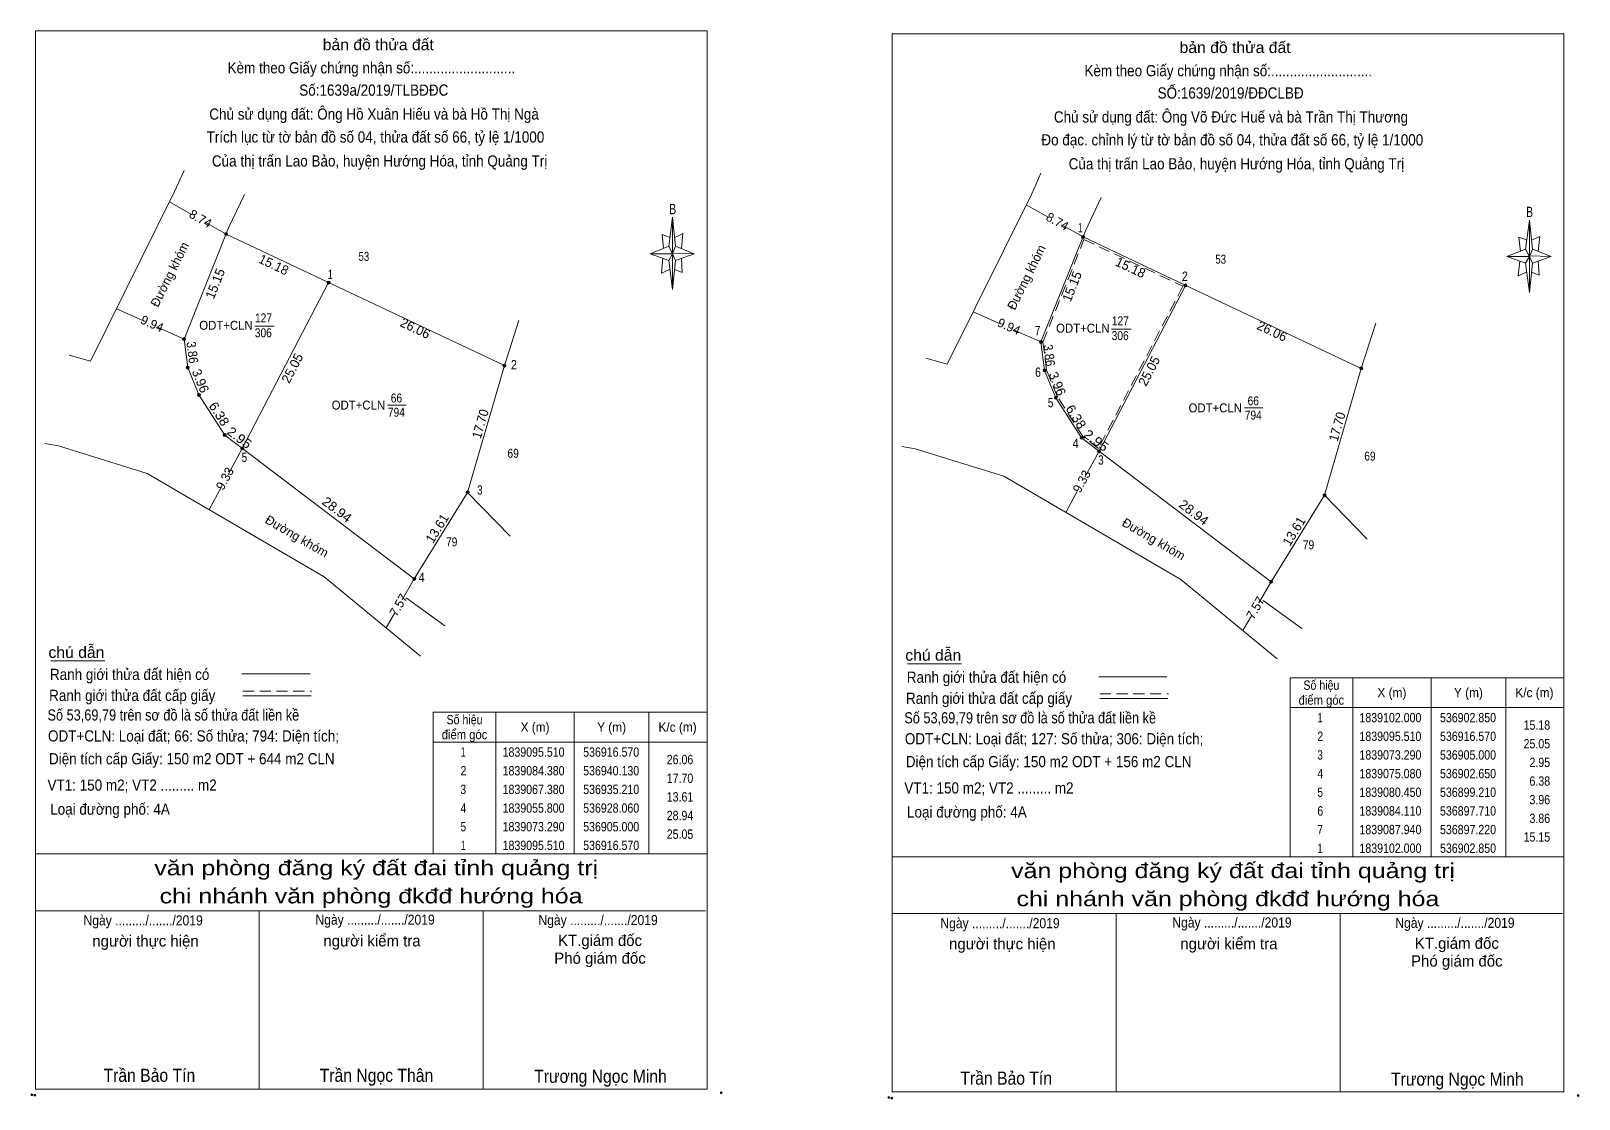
# Model space of a CAD drawing. Header units: metres. Extents: x 536641 to 537090, y 1839007 to 1839318.
# Drawn here: x 536641.2 to 536848.6, y 1839153.6 to 1839296.7 of the extents above; entities that cross this region are included whole.
import ezdxf
from ezdxf.enums import TextEntityAlignment as Align

# ---------------------------------------------------------------- set-up
doc = ezdxf.new("R2010")
doc.units = ezdxf.units.M
doc.header["$LTSCALE"] = 0.5
doc.header["$PDMODE"] = 32
doc.header["$PDSIZE"] = 0.25
doc.linetypes.add('MEDIUM_DASHED', pattern=[4.5, 3, -1.5])
for name, color, linetype, lineweight in [('15', 7, 'Continuous', 13), ('17', 7, 'Continuous', 13), ('3', 7, 'Continuous', 13), ('5', 7, 'Continuous', 13), ('6', 7, 'Continuous', 13), ('63', 7, 'Continuous', 13)]:
    doc.layers.add(name, color=color, linetype=linetype, lineweight=lineweight)

msp = doc.modelspace()

# ---------------------------------------------------------------- hatches: boundary and pattern name
at = {"layer": '15'}
for points in [[(536667.55, 1839269.51, 1), (536667.15, 1839269.51, 1)], [(536782.36, 1839269.13, 1), (536781.96, 1839269.13, 1)], [(536681.27, 1839263.02, 1), (536680.87, 1839263.02, 1)], [(536796.08, 1839262.64, 1), (536795.68, 1839262.64, 1)], [(536661.92, 1839255.45, 1), (536661.52, 1839255.45, 1)], [(536776.73, 1839255.07, 1), (536776.33, 1839255.07, 1)], [(536662.41, 1839251.62, 1), (536662.01, 1839251.62, 1)], [(536704.83, 1839251.89, 1), (536704.43, 1839251.89, 1)], [(536777.22, 1839251.24, 1), (536776.82, 1839251.24, 1)], [(536819.64, 1839251.51, 1), (536819.24, 1839251.51, 1)], [(536663.91, 1839247.96, 1), (536663.51, 1839247.96, 1)], [(536778.72, 1839247.58, 1), (536778.32, 1839247.58, 1)], [(536667.35, 1839242.59, 1), (536666.95, 1839242.59, 1)], [(536782.16, 1839242.21, 1), (536781.76, 1839242.21, 1)], [(536669.7, 1839240.8, 1), (536669.3, 1839240.8, 1)], [(536784.51, 1839240.42, 1), (536784.11, 1839240.42, 1)], [(536699.91, 1839234.89, 1), (536699.51, 1839234.89, 1)], [(536814.72, 1839234.51, 1), (536814.32, 1839234.51, 1)], [(536692.76, 1839223.31, 1), (536692.36, 1839223.31, 1)], [(536807.57, 1839222.93, 1), (536807.17, 1839222.93, 1)]]:
    msp.add_hatch(color=256, dxfattribs=at).paths.add_polyline_path(points)

# ---------------------------------------------------------------- linework, layer by layer
for p, q in [((536660.44, 1839275.21), (536661.72, 1839278.04)), ((536775.25, 1839274.83), (536776.53, 1839277.66)), ((536662.78, 1839272.11), (536659.75, 1839273.83)), ((536669.79, 1839274.82), (536667.68, 1839270.34)), ((536784.6, 1839274.44), (536782.49, 1839269.96)), ((536777.59, 1839271.73), (536774.56, 1839273.45)), ((536667.35, 1839269.51), (536664.52, 1839271.12)), ((536704.63, 1839251.89), (536667.35, 1839269.51)), ((536782.16, 1839269.13), (536779.33, 1839270.74)), ((536819.44, 1839251.51), (536782.16, 1839269.13)), ((536681.07, 1839263.02), (536669.5, 1839240.8)), ((536795.88, 1839262.64), (536784.31, 1839240.42)), ((536656.17, 1839257.92), (536652.64, 1839259.49)), ((536770.98, 1839257.54), (536767.45, 1839259.11)), ((536661.72, 1839255.45), (536658.14, 1839257.04)), ((536671.18, 1839257.17), (536673.79, 1839257.17)), ((536706.58, 1839257.95), (536704.63, 1839251.89)), ((536821.39, 1839257.57), (536819.44, 1839251.51)), ((536776.53, 1839255.07), (536772.95, 1839256.66)), ((536785.99, 1839256.79), (536788.6, 1839256.79)), ((536688.99, 1839246.6), (536691.45, 1839246.6)), ((536803.8, 1839246.22), (536806.26, 1839246.22)), ((536669.5, 1839240.8), (536667.61, 1839237.3)), ((536784.31, 1839240.42), (536782.42, 1839236.92)), ((536680.46, 1839223.6), (536656.75, 1839237.44)), ((536795.27, 1839223.22), (536771.56, 1839237.06)), ((536666.72, 1839235.65), (536665.06, 1839232.59)), ((536705.41, 1839229.02), (536699.71, 1839234.89)), ((536781.53, 1839235.27), (536779.87, 1839232.21)), ((536820.22, 1839228.64), (536814.52, 1839234.51)), ((536680.46, 1839223.6), (536693.38, 1839212.96)), ((536692.56, 1839223.31), (536690.93, 1839220.48)), ((536795.27, 1839223.22), (536808.19, 1839212.58)), ((536807.37, 1839222.93), (536805.74, 1839220.1)), ((536691.49, 1839220.77), (536696.65, 1839217.03)), ((536806.3, 1839220.39), (536811.46, 1839216.65)), ((536689.93, 1839218.75), (536688.78, 1839216.75)), ((536804.74, 1839218.37), (536803.59, 1839216.37))]:
    msp.add_line(p, q, dxfattribs=at)
for points in [[(536660.44, 1839275.21), (536649.16, 1839252.48), (536646.3, 1839253.27)], [(536660.44, 1839275.21), (536649.16, 1839252.48), (536646.3, 1839253.27)], [(536775.25, 1839274.83), (536763.97, 1839252.1), (536761.11, 1839252.89)], [(536775.25, 1839274.83), (536763.97, 1839252.1), (536761.11, 1839252.89)], [(536667.68, 1839270.34), (536661.72, 1839255.45), (536662.21, 1839251.62), (536663.71, 1839247.96), (536667.15, 1839242.59), (536692.56, 1839223.31)], [(536667.68, 1839270.34), (536661.72, 1839255.45), (536662.21, 1839251.62), (536663.71, 1839247.96), (536667.15, 1839242.59), (536692.56, 1839223.31)], [(536782.49, 1839269.96), (536776.53, 1839255.07), (536777.02, 1839251.24), (536778.52, 1839247.58), (536781.96, 1839242.21), (536807.37, 1839222.93)], [(536782.49, 1839269.96), (536776.53, 1839255.07), (536777.02, 1839251.24), (536778.52, 1839247.58), (536781.96, 1839242.21), (536807.37, 1839222.93)], [(536704.63, 1839251.89), (536699.71, 1839234.89), (536692.56, 1839223.31)], [(536819.44, 1839251.51), (536814.52, 1839234.51), (536807.37, 1839222.93)], [(536643.06, 1839241.44), (536644.88, 1839241.12), (536656.75, 1839237.44)], [(536643.06, 1839241.44), (536644.88, 1839241.12), (536656.75, 1839237.44)], [(536757.87, 1839241.06), (536759.69, 1839240.74), (536771.56, 1839237.06)], [(536757.87, 1839241.06), (536759.69, 1839240.74), (536771.56, 1839237.06)]]:
    msp.add_lwpolyline(points, dxfattribs=at)
at = {"layer": '15', "linetype": 'MEDIUM_DASHED'}
msp.add_lwpolyline([(536782.29, 1839268.79), (536795.54, 1839262.53), (536784.23, 1839240.8), (536782.15, 1839242.38), (536778.74, 1839247.7), (536777.26, 1839251.3), (536776.79, 1839255.04)], close=True, dxfattribs=at)
at = {"layer": '15'}
for centre in [(536667.35, 1839269.51), (536782.16, 1839269.13), (536681.07, 1839263.02), (536795.88, 1839262.64), (536661.72, 1839255.45), (536776.53, 1839255.07), (536662.21, 1839251.62), (536704.63, 1839251.89), (536777.02, 1839251.24), (536819.44, 1839251.51), (536663.71, 1839247.96), (536778.52, 1839247.58), (536667.15, 1839242.59), (536781.96, 1839242.21), (536669.5, 1839240.8), (536784.31, 1839240.42), (536699.71, 1839234.89), (536814.52, 1839234.51), (536692.56, 1839223.31), (536807.37, 1839222.93)]:
    msp.add_circle(centre, 0.2, dxfattribs=at)
at = {"layer": '17'}
for p, q in [((536643.85, 1839212.31), (536651.09, 1839212.31)), ((536758.66, 1839211.93), (536765.9, 1839211.93))]:
    msp.add_line(p, q, dxfattribs=at)
at = {"layer": '3'}
for p, q in [((536818.3, 1839210.06), (536818.3, 1839186.06)), ((536828.8, 1839210.06), (536828.8, 1839186.06)), ((536838.8, 1839210.06), (536838.8, 1839186.06)), ((536809.9, 1839206.06), (536846.6, 1839206.06))]:
    msp.add_line(p, q, dxfattribs=at)
msp.add_lwpolyline([(536809.9, 1839210.06), (536846.6, 1839210.06), (536846.6, 1839186.06), (536809.9, 1839186.06)], close=True, dxfattribs=at)
at = {"layer": '5'}
for p, q in [((536726.66, 1839267.88), (536727.16, 1839271.78)), ((536841.47, 1839267.5), (536841.97, 1839271.4)), ((536727.56, 1839267.88), (536730.06, 1839266.88)), ((536842.37, 1839267.5), (536844.87, 1839266.5)), ((536726.66, 1839265.98), (536724.16, 1839266.88)), ((536727.56, 1839265.98), (536727.16, 1839262.08)), ((536728.36, 1839266.28), (536728.46, 1839264.38)), ((536841.47, 1839265.6), (536838.97, 1839266.5)), ((536842.37, 1839265.6), (536841.97, 1839261.7)), ((536843.17, 1839265.9), (536843.27, 1839264)), ((536728.46, 1839264.38), (536727.46, 1839264.78)), ((536843.27, 1839264), (536842.27, 1839264.4)), ((536641.79, 1839186.44), (536731.79, 1839186.44)), ((536756.6, 1839186.06), (536846.6, 1839186.06)), ((536641.79, 1839178.84), (536731.59, 1839178.84)), ((536641.79, 1839178.84), (536731.59, 1839178.84)), ((536641.79, 1839178.84), (536731.59, 1839178.84)), ((536671.79, 1839154.94), (536671.79, 1839178.84)), ((536701.79, 1839154.94), (536701.79, 1839178.84)), ((536756.6, 1839178.46), (536846.4, 1839178.46)), ((536756.6, 1839178.46), (536846.4, 1839178.46)), ((536756.6, 1839178.46), (536846.4, 1839178.46)), ((536786.6, 1839154.56), (536786.6, 1839178.46)), ((536816.6, 1839154.56), (536816.6, 1839178.46))]:
    msp.add_line(p, q, dxfattribs=at)
for points in [[(536641.79, 1839296.74), (536731.79, 1839296.74), (536731.79, 1839154.94), (536641.79, 1839154.94)], [(536756.6, 1839296.36), (536846.6, 1839296.36), (536846.6, 1839154.56), (536756.6, 1839154.56)], [(536727.16, 1839271.78), (536727.56, 1839267.88), (536727.16, 1839266.88)], [(536841.97, 1839271.4), (536842.37, 1839267.5), (536841.97, 1839266.5)], [(536727.16, 1839266.88), (536724.16, 1839266.88), (536726.66, 1839267.88), (536727.56, 1839265.98), (536730.06, 1839266.88), (536727.16, 1839266.98)], [(536841.97, 1839266.5), (536838.97, 1839266.5), (536841.47, 1839267.5), (536842.37, 1839265.6), (536844.87, 1839266.5), (536841.97, 1839266.6)], [(536727.16, 1839266.88), (536727.16, 1839262.08), (536726.66, 1839265.98)], [(536841.97, 1839266.5), (536841.97, 1839261.7), (536841.47, 1839265.6)]]:
    msp.add_lwpolyline(points, close=True, dxfattribs=at)
for points in [[(536726.86, 1839269.08), (536725.76, 1839269.48), (536725.96, 1839267.58)], [(536727.46, 1839269.08), (536728.56, 1839269.58), (536728.36, 1839267.58)], [(536727.16, 1839266.88), (536726.66, 1839267.88), (536724.16, 1839266.88)], [(536841.97, 1839266.5), (536841.47, 1839267.5), (536838.97, 1839266.5)], [(536841.67, 1839268.7), (536840.57, 1839269.1), (536840.77, 1839267.2)], [(536842.27, 1839268.7), (536843.37, 1839269.2), (536843.17, 1839267.2)], [(536725.86, 1839266.28), (536725.66, 1839264.28), (536726.76, 1839264.78)], [(536727.16, 1839266.88), (536727.56, 1839265.98), (536730.06, 1839266.88)], [(536840.67, 1839265.9), (536840.47, 1839263.9), (536841.57, 1839264.4)], [(536841.97, 1839266.5), (536842.37, 1839265.6), (536844.87, 1839266.5)], [(536731.79, 1839154.94), (536641.79, 1839154.94), (536641.79, 1839178.84)], [(536846.6, 1839154.56), (536756.6, 1839154.56), (536756.6, 1839178.46)]]:
    msp.add_lwpolyline(points, dxfattribs=at)
for p in [(536641.32, 1839154.17), (536641.72, 1839154.1), (536756.13, 1839153.79), (536756.53, 1839153.72)]:
    msp.add_point(p, dxfattribs=at)
at = {"layer": '6'}
for p, q in [((536669.45, 1839210.57), (536678.59, 1839210.57)), ((536784.26, 1839210.19), (536793.4, 1839210.19)), ((536669.59, 1839207.64), (536678.73, 1839207.64)), ((536784.4, 1839207.26), (536793.54, 1839207.26))]:
    msp.add_line(p, q, dxfattribs=at)
at = {"layer": '6', "linetype": 'MEDIUM_DASHED'}
for p, q in [((536669.59, 1839208.26), (536678.79, 1839208.26)), ((536784.4, 1839207.88), (536793.6, 1839207.88))]:
    msp.add_line(p, q, dxfattribs=at)
at = {"layer": '6'}
for p in [(536733.69, 1839154.44), (536848.5, 1839154.06)]:
    msp.add_point(p, dxfattribs=at)
at = {"layer": '63'}
for p, q in [((536703.49, 1839205.44), (536703.49, 1839186.44)), ((536713.99, 1839205.44), (536713.99, 1839186.44)), ((536723.99, 1839205.44), (536723.99, 1839186.44)), ((536695.09, 1839201.44), (536731.79, 1839201.44))]:
    msp.add_line(p, q, dxfattribs=at)
msp.add_lwpolyline([(536695.09, 1839205.44), (536731.79, 1839205.44), (536731.79, 1839186.44), (536695.09, 1839186.44)], close=True, dxfattribs=at)

# ---------------------------------------------------------------- texts
at = {"layer": '15'}
for s, height, rotation, p in [('8.74', 1.2, 330.385, (536663.6185, 1839271.0653)), ('8.74', 1.2, 330.385, (536778.4285, 1839270.6853)), ('Đường khóm', 1.2, 63.607, (536660.3169, 1839263.8433)), ('Đường khóm', 1.2, 63.607, (536775.1269, 1839263.4633)), ('15.18', 1.25, 334.684, (536673.4528, 1839264.8494)), ('15.18', 1.25, 334.684, (536788.2628, 1839264.4694)), ('15.15', 1.25, 68.178, (536666.4599, 1839262.6477)), ('15.15', 1.25, 68.178, (536781.2699, 1839262.2677)), ('9.94', 1.2, 336.014, (536657.1861, 1839256.9632)), ('9.94', 1.2, 336.014, (536771.9961, 1839256.5832)), ('25.05', 1.25, 62.494, (536676.767, 1839251.2564)), ('25.05', 1.25, 62.494, (536791.577, 1839250.8764)), ('3.96', 1.25, 292.286, (536663.3383, 1839249.607)), ('3.96', 1.25, 292.286, (536778.1483, 1839249.227)), ('9.33', 1.2, 61.595, (536667.7012, 1839236.4646)), ('9.33', 1.2, 61.595, (536782.5112, 1839236.0846)), ('Đường khóm', 1.2, 329.727, (536676.5275, 1839228.5041)), ('Đường khóm', 1.2, 329.727, (536791.3375, 1839228.1241)), ('7.57', 1.2, 60.049, (536690.9758, 1839219.5104)), ('7.57', 1.2, 60.049, (536805.7858, 1839219.1304))]:
    msp.add_text(s, height=height, rotation=rotation, dxfattribs=at).set_placement(p, align=Align.CENTER)
for s, height, width, p in [(' 1', 1.25, 0.75, (536782.14, 1839269.75)), (' 1', 1.25, 0.75, (536681.65, 1839263.51)), (' 2', 1.25, 0.85, (536796.21, 1839263.24)), (' 7', 1.25, 0.8, (536776.45, 1839255.96)), (' 2', 1.25, 0.85, (536706.3, 1839251.39)), (' 6', 1.25, 0.85, (536776.52, 1839250.39)), ('ODT+CLN', 1.2, 0.95, (536688.65, 1839246)), ('ODT+CLN', 1.2, 0.95, (536688.65, 1839246)), (' 5', 1.25, 0.8, (536778.19, 1839246.31)), ('ODT+CLN', 1.2, 0.95, (536803.46, 1839245.62)), ('ODT+CLN', 1.2, 0.95, (536803.46, 1839245.62)), (' 4', 1.25, 0.85, (536781.56, 1839240.85)), (' 5', 1.25, 0.8, (536670.17, 1839238.98)), (' 3', 1.25, 0.8, (536784.93, 1839238.62)), (' 3', 1.25, 0.8, (536701.71, 1839234.6)), (' 4', 1.25, 0.85, (536693.93, 1839222.87))]:
    msp.add_text(s, height=height, dxfattribs=dict(at, width=width)).set_placement(p, align=Align.RIGHT)
for s, width, p in [('53', 0.8, (536685.8, 1839265.93)), ('53', 0.8, (536800.61, 1839265.55)), ('ODT+CLN', 0.95, (536667.325, 1839256.69)), ('127', 0.85, (536672.355, 1839257.68)), ('ODT+CLN', 0.95, (536782.135, 1839256.31)), ('127', 0.85, (536787.165, 1839257.3)), ('306', 0.85, (536672.33, 1839255.69)), ('306', 0.85, (536787.14, 1839255.31)), ('66', 0.85, (536690.165, 1839246.95)), ('66', 0.85, (536804.975, 1839246.57)), ('794', 0.85, (536690.165, 1839245.04)), ('794', 0.85, (536804.975, 1839244.66)), ('69', 0.85, (536705.8, 1839239.54)), ('69', 0.85, (536820.61, 1839239.16)), ('79', 0.85, (536697.57, 1839227.66)), ('79', 0.85, (536812.38, 1839227.28))]:
    msp.add_text(s, height=1.2, dxfattribs=dict(at, width=width)).set_placement(p, align=Align.CENTER)
for s, rotation, width, p in [('3.86', 277.291, 0.9, (536662.2075, 1839253.5743)), ('3.86', 277.291, 0.9, (536777.0175, 1839253.1943)), ('6.38', 302.643, 1.05, (536665.8827, 1839245.0771)), ('6.38', 302.643, 1.05, (536780.6927, 1839244.6971)), ('2.95', 322.703, 1.1, (536668.7463, 1839241.7355)), ('2.95', 322.703, 1.1, (536783.5563, 1839241.3555)), ('28.94', 322.821, 1.05, (536681.8223, 1839232.0979)), ('28.94', 322.821, 1.05, (536796.6323, 1839231.7179))]:
    msp.add_text(s, height=1.25, rotation=rotation, dxfattribs=dict(at, width=width)).set_placement(p, align=Align.CENTER)
at = {"layer": '3'}
for s, width, p in [('Số hiệu', 0.85, (536814.1, 1839208.44)), ('điểm góc', 0.9, (536814.1, 1839206.44)), ('X (m)', 0.95, (536823.55, 1839207.44)), ('Y (m)', 0.95, (536833.805, 1839207.44)), ('K/c (m)', 0.95, (536842.645, 1839207.44)), (' 1', 0.75, (536813.75, 1839204.09)), ('1839102.000', 0.85, (536823.35, 1839204.09)), ('536902.850', 0.85, (536833.75, 1839204.09)), (' 2', 0.85, (536813.755, 1839201.59)), ('1839095.510', 0.85, (536823.35, 1839201.59)), ('536916.570', 0.85, (536833.75, 1839201.59)), (' 3', 0.8, (536813.745, 1839199.09)), ('1839073.290', 0.85, (536823.35, 1839199.09)), ('536905.000', 0.85, (536833.75, 1839199.09)), (' 4', 0.85, (536813.75, 1839196.59)), ('1839075.080', 0.85, (536823.35, 1839196.59)), ('536902.650', 0.85, (536833.75, 1839196.59)), (' 5', 0.8, (536813.755, 1839194.09)), ('1839080.450', 0.85, (536823.35, 1839194.09)), ('536899.210', 0.85, (536833.75, 1839194.09)), (' 6', 0.85, (536813.755, 1839191.59)), ('1839084.110', 0.85, (536823.35, 1839191.59)), ('536897.710', 0.85, (536833.75, 1839191.59)), (' 7', 0.8, (536813.755, 1839189.09)), ('1839087.940', 0.85, (536823.35, 1839189.09)), ('536897.220', 0.85, (536833.75, 1839189.09)), (' 1', 0.75, (536813.75, 1839186.59)), ('1839102.000', 0.85, (536823.35, 1839186.59)), ('536902.850', 0.85, (536833.75, 1839186.59))]:
    msp.add_text(s, height=1.25, dxfattribs=dict(at, width=width)).set_placement(p, align=Align.CENTER)
at = {"layer": '3', "width": 0.85}
for s, p in [('15.18', (536844.75, 1839203.09)), ('25.05', (536844.75, 1839200.59)), ('2.95', (536844.75, 1839198.09)), ('6.38', (536844.75, 1839195.59)), ('3.96', (536844.75, 1839193.09)), ('3.86', (536844.75, 1839190.59)), ('15.15', (536844.75, 1839188.09))]:
    msp.add_text(s, height=1.25, dxfattribs=at).set_placement(p, align=Align.RIGHT)
at = {"layer": '5'}
for s, height, width, p in [('bản đồ thửa đất', 1.5, 1.05, (536687.73, 1839294.16)), ('bản đồ thửa đất', 1.5, 1.05, (536802.54, 1839293.78)), ('Kèm theo Giấy chứng nhận số:...........................', 1.5, 0.9, (536686.81, 1839291.05)), ('Kèm theo Giấy chứng nhận số:...........................', 1.5, 0.9, (536801.62, 1839290.67)), ('Số:1639a/2019/TLBĐĐC', 1.5, 0.9, (536687.13, 1839288.06)), ('SỐ:1639/2019/ĐĐCLBĐ', 1.5, 0.9, (536801.94, 1839287.68)), ('Chủ sử dụng đất: Ông Hồ Xuân Hiếu và bà Hồ Thị Ngà', 1.5, 0.9, (536687.17, 1839284.85)), ('Chủ sử dụng đất: Ông Võ Đức Huế và bà Trần Thị Thương', 1.5, 0.9, (536801.985, 1839284.47)), ('Trích lục từ tờ bản đồ số 04, thửa đất số 66, tỷ lệ 1/1000 ', 1.5, 0.9, (536687.605, 1839281.78)), ('Đo đạc. chỉnh lý từ tờ bản đồ số 04, thửa đất số 66, tỷ lệ 1/1000 ', 1.5, 0.9, (536802.415, 1839281.4)), ('Của thị trấn Lao Bảo, huyện Hướng Hóa, tỉnh Quảng Trị', 1.5, 0.9, (536687.905, 1839278.57)), ('Của thị trấn Lao Bảo, huyện Hướng Hóa, tỉnh Quảng Trị', 1.5, 0.9, (536802.715, 1839278.19)), ('B', 1.378, 0.75, (536727.19, 1839272.18)), ('B', 1.378, 0.75, (536842, 1839271.8)), ('văn phòng đăng ký đất đai tỉnh quảng trị', 2, 1.25, (536687.455, 1839183.58)), ('văn phòng đăng ký đất đai tỉnh quảng trị', 2, 1.25, (536802.265, 1839183.2)), ('chi nhánh văn phòng đkđđ hướng hóa', 2, 1.25, (536686.765, 1839179.82)), ('chi nhánh văn phòng đkđđ hướng hóa', 2, 1.25, (536801.575, 1839179.44)), ('Ngày ........./......./2019', 1.35, 0.9, (536656.225, 1839176.87)), ('Ngày ........./......./2019', 1.35, 0.9, (536687.305, 1839176.96)), ('Ngày ........./......./2019', 1.35, 0.9, (536717.185, 1839176.91)), ('Ngày ........./......./2019', 1.35, 0.9, (536771.035, 1839176.49)), ('Ngày ........./......./2019', 1.35, 0.9, (536802.115, 1839176.58)), ('Ngày ........./......./2019', 1.35, 0.9, (536831.995, 1839176.53)), ('Trần Bảo Tín', 1.75, 0.9, (536657.06, 1839155.9)), ('Trần Ngọc Thân', 1.75, 0.9, (536687.49, 1839155.9)), ('Trương Ngọc Minh', 1.75, 0.9, (536717.505, 1839155.77)), ('Trần Bảo Tín', 1.75, 0.9, (536771.87, 1839155.52)), ('Trương Ngọc Minh', 1.75, 0.9, (536832.315, 1839155.39))]:
    msp.add_text(s, height=height, dxfattribs=dict(at, width=width)).set_placement(p, align=Align.CENTER)
for s, p in [('người thực hiện', (536656.54, 1839174.03)), ('người kiểm tra', (536686.895, 1839174.05)), ('KT.giám đốc', (536717.445, 1839174.11)), ('người thực hiện', (536771.35, 1839173.65)), ('người kiểm tra', (536801.705, 1839173.67)), ('KT.giám đốc', (536832.255, 1839173.73)), ('Phó giám đốc', (536717.44, 1839171.73)), ('Phó giám đốc', (536832.25, 1839171.35))]:
    msp.add_text(s, height=1.5, dxfattribs=at).set_placement(p, align=Align.CENTER)
at = {"layer": '6'}
for s, width, p in [('chú dẫn', 1.05, (536643.54, 1839212.72)), ('chú dẫn', 1.05, (536758.35, 1839212.34)), ('Ranh giới thửa đất hiện có ', 0.9, (536643.74, 1839209.76)), ('Ranh giới thửa đất hiện có ', 0.9, (536758.55, 1839209.38)), ('Ranh giới thửa đất cấp giấy', 0.9, (536643.63, 1839206.94)), ('Ranh giới thửa đất cấp giấy', 0.9, (536758.44, 1839206.56)), ('Số 53,69,79 trên sơ đồ là số thửa đất liền kề', 0.85, (536643.41, 1839204.32)), ('Số 53,69,79 trên sơ đồ là số thửa đất liền kề', 0.85, (536758.22, 1839203.94)), ('ODT+CLN: Loại đất; 66: Số thửa; 794: Diện tích;', 0.9, (536643.48, 1839201.51)), ('ODT+CLN: Loại đất; 127: Số thửa; 306: Diện tích;', 0.9, (536758.29, 1839201.13)), ('Diện tích cấp Giấy: 150 m2 ODT + 644 m2 CLN', 0.9, (536643.61, 1839198.45)), ('Diện tích cấp Giấy: 150 m2 ODT + 156 m2 CLN', 0.9, (536758.42, 1839198.07)), ('VT1: 150 m2; VT2 ......... m2', 0.9, (536643.41, 1839194.92)), ('VT1: 150 m2; VT2 ......... m2', 0.9, (536758.22, 1839194.54)), ('Loại đường phố: 4A', 0.9, (536643.77, 1839191.7)), ('Loại đường phố: 4A', 0.9, (536758.58, 1839191.32))]:
    msp.add_text(s, height=1.5, dxfattribs=dict(at, width=width)).set_placement(p)
at = {"layer": '63'}
for s, rotation, p in [('26.06', 334.713, (536692.4231, 1839256.331)), ('26.06', 334.713, (536807.2331, 1839255.951)), ('13.61', 58.307, (536696.1586, 1839229.7417)), ('13.61', 58.307, (536810.9686, 1839229.3617))]:
    msp.add_text(s, height=1.25, rotation=rotation, dxfattribs=at).set_placement(p, align=Align.CENTER)
at = {"layer": '63', "width": 0.95}
for p in [(536702.0046, 1839243.9163), (536816.8146, 1839243.5363)]:
    msp.add_text('17.70', height=1.25, rotation=73.859, dxfattribs=at).set_placement(p, align=Align.CENTER)
at = {"layer": '63'}
for s, width, p in [('Số hiệu', 0.85, (536699.29, 1839203.82)), ('điểm góc', 0.9, (536699.29, 1839201.82)), ('X (m)', 0.95, (536708.74, 1839202.82)), ('Y (m)', 0.95, (536718.995, 1839202.82)), ('K/c (m)', 0.95, (536727.835, 1839202.82)), (' 1', 0.75, (536698.94, 1839199.47)), ('1839095.510', 0.85, (536708.54, 1839199.47)), ('536916.570', 0.85, (536718.94, 1839199.47)), (' 2', 0.85, (536698.945, 1839196.97)), ('1839084.380', 0.85, (536708.54, 1839196.97)), ('536940.130', 0.85, (536718.94, 1839196.97)), (' 3', 0.8, (536698.935, 1839194.47)), ('1839067.380', 0.85, (536708.54, 1839194.47)), ('536935.210', 0.85, (536718.94, 1839194.47)), (' 4', 0.85, (536698.94, 1839191.97)), ('1839055.800', 0.85, (536708.54, 1839191.97)), ('536928.060', 0.85, (536718.94, 1839191.97)), (' 5', 0.8, (536698.945, 1839189.47)), ('1839073.290', 0.85, (536708.54, 1839189.47)), ('536905.000', 0.85, (536718.94, 1839189.47)), (' 1', 0.75, (536698.94, 1839186.97)), ('1839095.510', 0.85, (536708.54, 1839186.97)), ('536916.570', 0.85, (536718.94, 1839186.97))]:
    msp.add_text(s, height=1.25, dxfattribs=dict(at, width=width)).set_placement(p, align=Align.CENTER)
at = {"layer": '63', "width": 0.85}
for s, p in [('26.06', (536729.94, 1839198.47)), ('17.70', (536729.94, 1839195.97)), ('13.61', (536729.94, 1839193.47)), ('28.94', (536729.94, 1839190.97)), ('25.05', (536729.94, 1839188.47))]:
    msp.add_text(s, height=1.25, dxfattribs=at).set_placement(p, align=Align.RIGHT)

doc.saveas('drawing.dxf')
